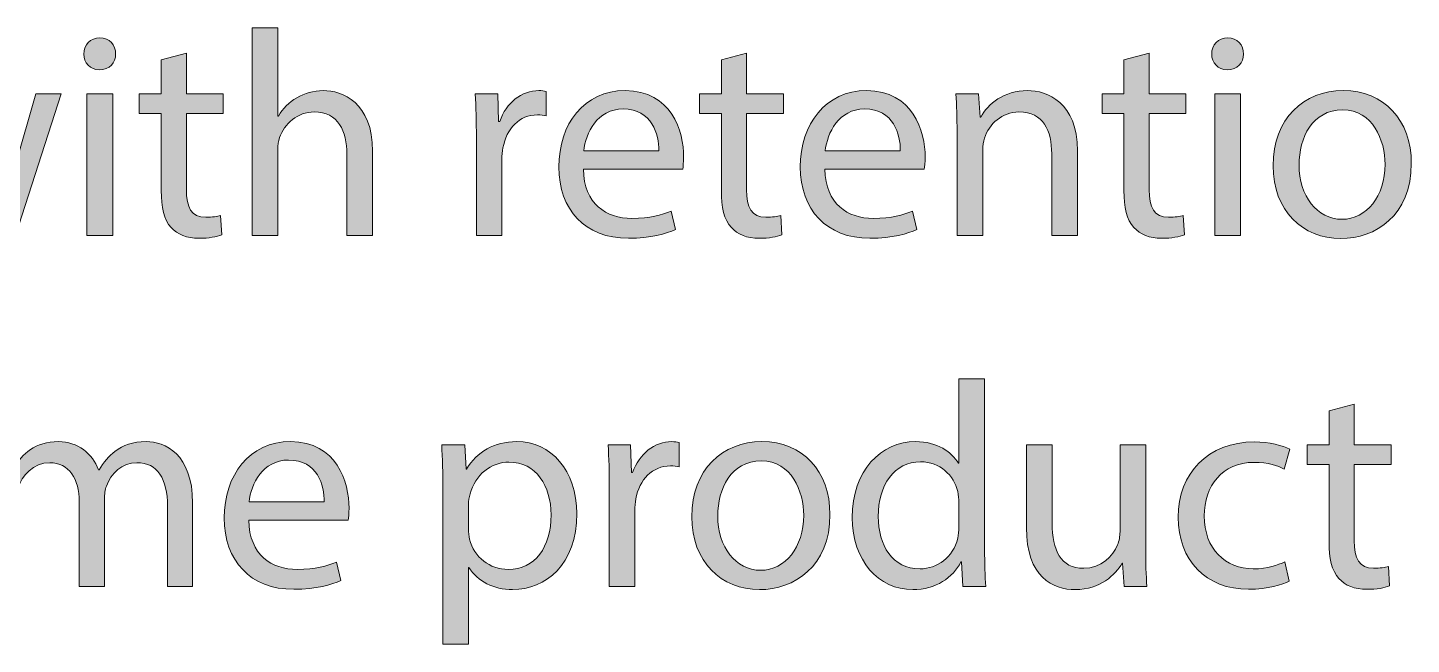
# Model space of a CAD drawing. Header units: inches. Extents: x 17 to 980, y -926 to -230.
# Drawn here: x 761.3 to 830.2, y -926 to -895.4 of the extents above; entities that cross this region are included whole.
import ezdxf

# ---------------------------------------------------------------- set-up
doc = ezdxf.new("R2010")
doc.units = ezdxf.units.IN
doc.header["$MEASUREMENT"] = 0
doc.layers.add('Layer 1', color=7, linetype='Continuous')

# ---------------------------------------------------------------- blocks, each defined once
blk = doc.blocks.new('block 7')
at = {"layer": 'Layer 1', "true_color": 0x231f20}
h = blk.add_hatch(color=179, dxfattribs=at)
h.dxf.hatch_style = 2
edge = h.paths.add_edge_path()
edge.add_spline(control_points=[(765.71, -896.664), (765.725, -897.1), (765.404, -897.449), (764.895, -897.449), (764.445, -897.449), (764.124, -897.1), (764.124, -896.664), (764.124, -896.213), (764.459, -895.864), (764.924, -895.864), (765.404, -895.864), (765.71, -896.213), (765.71, -896.664)], knot_values=[0, 0, 0, 0, 1, 1, 1, 2, 2, 2, 3, 3, 3, 4, 4, 4, 4], degree=3, periodic=1)
h.paths.add_polyline_path([(764.284, -905.685), (764.284, -898.643), (765.565, -898.643), (765.565, -905.685)])
h = blk.add_hatch(color=179, dxfattribs=at)
h.dxf.hatch_style = 2
edge = h.paths.add_edge_path()
edge.add_spline(control_points=[(772.506, -895.354), (772.506, -895.354), (773.786, -895.354), (773.786, -895.354), (773.786, -895.354), (773.786, -899.748), (773.786, -899.748), (773.786, -899.748), (773.815, -899.748), (773.815, -899.748), (774.019, -899.385), (774.34, -899.065), (774.732, -898.846), (775.111, -898.628), (775.561, -898.483), (776.042, -898.483), (776.988, -898.483), (778.501, -899.065), (778.501, -901.494), (778.501, -901.494), (778.501, -905.685), (778.501, -905.685), (778.501, -905.685), (777.22, -905.685), (777.22, -905.685), (777.22, -905.685), (777.22, -901.64), (777.22, -901.64), (777.22, -900.505), (776.798, -899.545), (775.591, -899.545), (774.761, -899.545), (774.107, -900.127), (773.874, -900.825), (773.801, -901), (773.786, -901.189), (773.786, -901.436), (773.786, -901.436), (773.786, -905.685), (773.786, -905.685), (773.786, -905.685), (772.506, -905.685), (772.506, -905.685), (772.506, -905.685), (772.506, -895.354), (772.506, -895.354)], knot_values=[0, 0, 0, 0, 1, 1, 1, 2, 2, 2, 3, 3, 3, 4, 4, 4, 5, 5, 5, 6, 6, 6, 7, 7, 7, 8, 8, 8, 9, 9, 9, 10, 10, 10, 11, 11, 11, 12, 12, 12, 13, 13, 13, 14, 14, 14, 15, 15, 15, 15], degree=3, periodic=1)
h = blk.add_hatch(color=179, dxfattribs=at)
h.dxf.hatch_style = 2
edge = h.paths.add_edge_path()
edge.add_spline(control_points=[(821.851, -896.664), (821.865, -897.1), (821.546, -897.449), (821.037, -897.449), (820.585, -897.449), (820.266, -897.1), (820.266, -896.664), (820.266, -896.213), (820.6, -895.864), (821.065, -895.864), (821.546, -895.864), (821.851, -896.213), (821.851, -896.664)], knot_values=[0, 0, 0, 0, 1, 1, 1, 2, 2, 2, 3, 3, 3, 4, 4, 4, 4], degree=3, periodic=1)
h.paths.add_polyline_path([(820.425, -905.685), (820.425, -898.643), (821.706, -898.643), (821.706, -905.685)])
h = blk.add_hatch(color=179, dxfattribs=at)
h.dxf.hatch_style = 2
edge = h.paths.add_edge_path()
edge.add_spline(control_points=[(769.232, -896.62), (769.232, -896.62), (769.232, -898.643), (769.232, -898.643), (769.232, -898.643), (771.065, -898.643), (771.065, -898.643), (771.065, -898.643), (771.065, -899.617), (771.065, -899.617), (771.065, -899.617), (769.232, -899.617), (769.232, -899.617), (769.232, -899.617), (769.232, -903.415), (769.232, -903.415), (769.232, -904.288), (769.479, -904.783), (770.192, -904.783), (770.527, -904.783), (770.774, -904.739), (770.934, -904.696), (770.934, -904.696), (770.992, -905.656), (770.992, -905.656), (770.745, -905.758), (770.352, -905.83), (769.858, -905.83), (769.261, -905.83), (768.781, -905.641), (768.475, -905.292), (768.112, -904.914), (767.981, -904.288), (767.981, -903.459), (767.981, -903.459), (767.981, -899.617), (767.981, -899.617), (767.981, -899.617), (766.889, -899.617), (766.889, -899.617), (766.889, -899.617), (766.889, -898.643), (766.889, -898.643), (766.889, -898.643), (767.981, -898.643), (767.981, -898.643), (767.981, -898.643), (767.981, -896.955), (767.981, -896.955), (767.981, -896.955), (769.232, -896.62), (769.232, -896.62)], knot_values=[0, 0, 0, 0, 1, 1, 1, 2, 2, 2, 3, 3, 3, 4, 4, 4, 5, 5, 5, 6, 6, 6, 7, 7, 7, 8, 8, 8, 9, 9, 9, 10, 10, 10, 11, 11, 11, 12, 12, 12, 13, 13, 13, 14, 14, 14, 15, 15, 15, 16, 16, 16, 17, 17, 17, 17], degree=3, periodic=1)
h = blk.add_hatch(color=179, dxfattribs=at)
h.dxf.hatch_style = 2
edge = h.paths.add_edge_path()
edge.add_spline(control_points=[(797.113, -896.62), (797.113, -896.62), (797.113, -898.643), (797.113, -898.643), (797.113, -898.643), (798.946, -898.643), (798.946, -898.643), (798.946, -898.643), (798.946, -899.617), (798.946, -899.617), (798.946, -899.617), (797.113, -899.617), (797.113, -899.617), (797.113, -899.617), (797.113, -903.415), (797.113, -903.415), (797.113, -904.288), (797.36, -904.783), (798.073, -904.783), (798.408, -904.783), (798.655, -904.739), (798.815, -904.696), (798.815, -904.696), (798.874, -905.656), (798.874, -905.656), (798.626, -905.758), (798.233, -905.83), (797.739, -905.83), (797.142, -905.83), (796.662, -905.641), (796.357, -905.292), (795.993, -904.914), (795.862, -904.288), (795.862, -903.459), (795.862, -903.459), (795.862, -899.617), (795.862, -899.617), (795.862, -899.617), (794.77, -899.617), (794.77, -899.617), (794.77, -899.617), (794.77, -898.643), (794.77, -898.643), (794.77, -898.643), (795.862, -898.643), (795.862, -898.643), (795.862, -898.643), (795.862, -896.955), (795.862, -896.955), (795.862, -896.955), (797.113, -896.62), (797.113, -896.62)], knot_values=[0, 0, 0, 0, 1, 1, 1, 2, 2, 2, 3, 3, 3, 4, 4, 4, 5, 5, 5, 6, 6, 6, 7, 7, 7, 8, 8, 8, 9, 9, 9, 10, 10, 10, 11, 11, 11, 12, 12, 12, 13, 13, 13, 14, 14, 14, 15, 15, 15, 16, 16, 16, 17, 17, 17, 17], degree=3, periodic=1)
h = blk.add_hatch(color=179, dxfattribs=at)
h.dxf.hatch_style = 2
edge = h.paths.add_edge_path()
edge.add_spline(control_points=[(817.151, -896.62), (817.151, -896.62), (817.151, -898.643), (817.151, -898.643), (817.151, -898.643), (818.984, -898.643), (818.984, -898.643), (818.984, -898.643), (818.984, -899.617), (818.984, -899.617), (818.984, -899.617), (817.151, -899.617), (817.151, -899.617), (817.151, -899.617), (817.151, -903.415), (817.151, -903.415), (817.151, -904.288), (817.399, -904.783), (818.111, -904.783), (818.446, -904.783), (818.693, -904.739), (818.853, -904.696), (818.853, -904.696), (818.912, -905.656), (818.912, -905.656), (818.664, -905.758), (818.272, -905.83), (817.777, -905.83), (817.18, -905.83), (816.7, -905.641), (816.395, -905.292), (816.031, -904.914), (815.9, -904.288), (815.9, -903.459), (815.9, -903.459), (815.9, -899.617), (815.9, -899.617), (815.9, -899.617), (814.808, -899.617), (814.808, -899.617), (814.808, -899.617), (814.808, -898.643), (814.808, -898.643), (814.808, -898.643), (815.9, -898.643), (815.9, -898.643), (815.9, -898.643), (815.9, -896.955), (815.9, -896.955), (815.9, -896.955), (817.151, -896.62), (817.151, -896.62)], knot_values=[0, 0, 0, 0, 1, 1, 1, 2, 2, 2, 3, 3, 3, 4, 4, 4, 5, 5, 5, 6, 6, 6, 7, 7, 7, 8, 8, 8, 9, 9, 9, 10, 10, 10, 11, 11, 11, 12, 12, 12, 13, 13, 13, 14, 14, 14, 15, 15, 15, 16, 16, 16, 17, 17, 17, 17], degree=3, periodic=1)
h = blk.add_hatch(color=179, dxfattribs=at)
h.dxf.hatch_style = 2
edge = h.paths.add_edge_path()
edge.add_spline(control_points=[(754.083, -898.643), (754.083, -898.643), (755.014, -902.222), (755.014, -902.222), (755.218, -903.008), (755.407, -903.735), (755.538, -904.463), (755.538, -904.463), (755.582, -904.463), (755.582, -904.463), (755.742, -903.75), (755.975, -902.993), (756.207, -902.236), (756.207, -902.236), (757.357, -898.643), (757.357, -898.643), (757.357, -898.643), (758.434, -898.643), (758.434, -898.643), (758.434, -898.643), (759.525, -902.164), (759.525, -902.164), (759.787, -903.008), (759.99, -903.75), (760.151, -904.463), (760.151, -904.463), (760.194, -904.463), (760.194, -904.463), (760.311, -903.75), (760.5, -903.008), (760.732, -902.179), (760.732, -902.179), (761.737, -898.643), (761.737, -898.643), (761.737, -898.643), (763.003, -898.643), (763.003, -898.643), (763.003, -898.643), (760.732, -905.685), (760.732, -905.685), (760.732, -905.685), (759.568, -905.685), (759.568, -905.685), (759.568, -905.685), (758.492, -902.324), (758.492, -902.324), (758.244, -901.538), (758.041, -900.84), (757.866, -900.011), (757.866, -900.011), (757.837, -900.011), (757.837, -900.011), (757.663, -900.854), (757.444, -901.582), (757.197, -902.338), (757.197, -902.338), (756.062, -905.685), (756.062, -905.685), (756.062, -905.685), (754.898, -905.685), (754.898, -905.685), (754.898, -905.685), (752.773, -898.643), (752.773, -898.643), (752.773, -898.643), (754.083, -898.643), (754.083, -898.643)], knot_values=[0, 0, 0, 0, 1, 1, 1, 2, 2, 2, 3, 3, 3, 4, 4, 4, 5, 5, 5, 6, 6, 6, 7, 7, 7, 8, 8, 8, 9, 9, 9, 10, 10, 10, 11, 11, 11, 12, 12, 12, 13, 13, 13, 14, 14, 14, 15, 15, 15, 16, 16, 16, 17, 17, 17, 18, 18, 18, 19, 19, 19, 20, 20, 20, 21, 21, 21, 22, 22, 22, 22], degree=3, periodic=1)
h = blk.add_hatch(color=179, dxfattribs=at)
h.dxf.hatch_style = 2
edge = h.paths.add_edge_path()
edge.add_spline(control_points=[(783.667, -900.84), (783.667, -900.011), (783.652, -899.297), (783.609, -898.643), (783.609, -898.643), (784.729, -898.643), (784.729, -898.643), (784.729, -898.643), (784.773, -900.025), (784.773, -900.025), (784.773, -900.025), (784.831, -900.025), (784.831, -900.025), (785.151, -899.079), (785.922, -898.483), (786.781, -898.483), (786.927, -898.483), (787.028, -898.497), (787.144, -898.526), (787.144, -898.526), (787.144, -899.734), (787.144, -899.734), (787.013, -899.705), (786.883, -899.69), (786.708, -899.69), (785.806, -899.69), (785.166, -900.374), (784.991, -901.334), (784.962, -901.509), (784.933, -901.713), (784.933, -901.931), (784.933, -901.931), (784.933, -905.685), (784.933, -905.685), (784.933, -905.685), (783.667, -905.685), (783.667, -905.685), (783.667, -905.685), (783.667, -900.84), (783.667, -900.84)], knot_values=[0, 0, 0, 0, 1, 1, 1, 2, 2, 2, 3, 3, 3, 4, 4, 4, 5, 5, 5, 6, 6, 6, 7, 7, 7, 8, 8, 8, 9, 9, 9, 10, 10, 10, 11, 11, 11, 12, 12, 12, 13, 13, 13, 13], degree=3, periodic=1)
h = blk.add_hatch(color=179, dxfattribs=at)
h.dxf.hatch_style = 2
edge = h.paths.add_edge_path()
edge.add_spline(control_points=[(788.993, -902.397), (789.022, -904.128), (790.128, -904.841), (791.409, -904.841), (792.325, -904.841), (792.878, -904.681), (793.358, -904.477), (793.358, -904.477), (793.576, -905.394), (793.576, -905.394), (793.125, -905.598), (792.354, -905.83), (791.234, -905.83), (789.066, -905.83), (787.771, -904.404), (787.771, -902.28), (787.771, -900.156), (789.022, -898.483), (791.074, -898.483), (793.372, -898.483), (793.984, -900.505), (793.984, -901.8), (793.984, -902.062), (793.955, -902.266), (793.94, -902.397), (793.94, -902.397), (788.993, -902.397), (788.993, -902.397)], knot_values=[0, 0, 0, 0, 1, 1, 1, 2, 2, 2, 3, 3, 3, 4, 4, 4, 5, 5, 5, 6, 6, 6, 7, 7, 7, 8, 8, 8, 9, 9, 9, 9], degree=3, periodic=1)
edge = h.paths.add_edge_path()
edge.add_spline(control_points=[(792.747, -901.48), (792.761, -900.665), (792.413, -899.399), (790.972, -899.399), (789.677, -899.399), (789.109, -900.592), (789.007, -901.48), (789.007, -901.48), (792.747, -901.48), (792.747, -901.48)], knot_values=[0, 0, 0, 0, 1, 1, 1, 2, 2, 2, 3, 3, 3, 3], degree=3, periodic=1)
h = blk.add_hatch(color=179, dxfattribs=at)
h.dxf.hatch_style = 2
edge = h.paths.add_edge_path()
edge.add_spline(control_points=[(801.013, -902.397), (801.042, -904.128), (802.148, -904.841), (803.429, -904.841), (804.345, -904.841), (804.898, -904.681), (805.378, -904.477), (805.378, -904.477), (805.596, -905.394), (805.596, -905.394), (805.145, -905.598), (804.374, -905.83), (803.254, -905.83), (801.086, -905.83), (799.791, -904.404), (799.791, -902.28), (799.791, -900.156), (801.042, -898.483), (803.094, -898.483), (805.392, -898.483), (806.004, -900.505), (806.004, -901.8), (806.004, -902.062), (805.975, -902.266), (805.96, -902.397), (805.96, -902.397), (801.013, -902.397), (801.013, -902.397)], knot_values=[0, 0, 0, 0, 1, 1, 1, 2, 2, 2, 3, 3, 3, 4, 4, 4, 5, 5, 5, 6, 6, 6, 7, 7, 7, 8, 8, 8, 9, 9, 9, 9], degree=3, periodic=1)
edge = h.paths.add_edge_path()
edge.add_spline(control_points=[(804.767, -901.48), (804.781, -900.665), (804.433, -899.399), (802.992, -899.399), (801.697, -899.399), (801.129, -900.592), (801.027, -901.48), (801.027, -901.48), (804.767, -901.48), (804.767, -901.48)], knot_values=[0, 0, 0, 0, 1, 1, 1, 2, 2, 2, 3, 3, 3, 3], degree=3, periodic=1)
h = blk.add_hatch(color=179, dxfattribs=at)
h.dxf.hatch_style = 2
edge = h.paths.add_edge_path()
edge.add_spline(control_points=[(807.59, -900.549), (807.59, -899.821), (807.576, -899.225), (807.532, -898.643), (807.532, -898.643), (808.667, -898.643), (808.667, -898.643), (808.667, -898.643), (808.74, -899.807), (808.74, -899.807), (808.74, -899.807), (808.769, -899.807), (808.769, -899.807), (809.119, -899.138), (809.933, -898.483), (811.097, -898.483), (812.072, -898.483), (813.585, -899.065), (813.585, -901.48), (813.585, -901.48), (813.585, -905.685), (813.585, -905.685), (813.585, -905.685), (812.305, -905.685), (812.305, -905.685), (812.305, -905.685), (812.305, -901.626), (812.305, -901.626), (812.305, -900.49), (811.883, -899.545), (810.675, -899.545), (809.831, -899.545), (809.176, -900.141), (808.958, -900.854), (808.9, -901.014), (808.871, -901.233), (808.871, -901.451), (808.871, -901.451), (808.871, -905.685), (808.871, -905.685), (808.871, -905.685), (807.59, -905.685), (807.59, -905.685), (807.59, -905.685), (807.59, -900.549), (807.59, -900.549)], knot_values=[0, 0, 0, 0, 1, 1, 1, 2, 2, 2, 3, 3, 3, 4, 4, 4, 5, 5, 5, 6, 6, 6, 7, 7, 7, 8, 8, 8, 9, 9, 9, 10, 10, 10, 11, 11, 11, 12, 12, 12, 13, 13, 13, 14, 14, 14, 15, 15, 15, 15], degree=3, periodic=1)
h = blk.add_hatch(color=179, dxfattribs=at)
h.dxf.hatch_style = 2
edge = h.paths.add_edge_path()
edge.add_spline(control_points=[(830.203, -902.105), (830.203, -904.71), (828.399, -905.845), (826.697, -905.845), (824.791, -905.845), (823.321, -904.448), (823.321, -902.222), (823.321, -899.865), (824.863, -898.483), (826.813, -898.483), (828.836, -898.483), (830.203, -899.952), (830.203, -902.105)], knot_values=[0, 0, 0, 0, 1, 1, 1, 2, 2, 2, 3, 3, 3, 4, 4, 4, 4], degree=3, periodic=1)
edge = h.paths.add_edge_path()
edge.add_spline(control_points=[(824.616, -902.179), (824.616, -903.721), (825.503, -904.885), (826.755, -904.885), (827.977, -904.885), (828.894, -903.735), (828.894, -902.149), (828.894, -900.956), (828.297, -899.443), (826.784, -899.443), (825.271, -899.443), (824.616, -900.84), (824.616, -902.179)], knot_values=[0, 0, 0, 0, 1, 1, 1, 2, 2, 2, 3, 3, 3, 4, 4, 4, 4], degree=3, periodic=1)
h = blk.add_hatch(color=179, dxfattribs=at)
h.dxf.hatch_style = 2
edge = h.paths.add_edge_path()
edge.add_spline(control_points=[(808.965, -912.817), (808.965, -912.817), (808.965, -921.329), (808.965, -921.329), (808.965, -921.954), (808.979, -922.667), (809.023, -923.147), (809.023, -923.147), (807.874, -923.147), (807.874, -923.147), (807.874, -923.147), (807.816, -921.925), (807.816, -921.925), (807.816, -921.925), (807.787, -921.925), (807.787, -921.925), (807.394, -922.711), (806.535, -923.308), (805.385, -923.308), (803.684, -923.308), (802.374, -921.867), (802.374, -919.728), (802.359, -917.386), (803.815, -915.945), (805.532, -915.945), (806.608, -915.945), (807.335, -916.454), (807.656, -917.022), (807.656, -917.022), (807.685, -917.022), (807.685, -917.022), (807.685, -917.022), (807.685, -912.817), (807.685, -912.817), (807.685, -912.817), (808.965, -912.817), (808.965, -912.817)], knot_values=[0, 0, 0, 0, 1, 1, 1, 2, 2, 2, 3, 3, 3, 4, 4, 4, 5, 5, 5, 6, 6, 6, 7, 7, 7, 8, 8, 8, 9, 9, 9, 10, 10, 10, 11, 11, 11, 12, 12, 12, 12], degree=3, periodic=1)
edge = h.paths.add_edge_path()
edge.add_spline(control_points=[(807.685, -918.972), (807.685, -918.811), (807.67, -918.593), (807.627, -918.433), (807.437, -917.618), (806.739, -916.949), (805.779, -916.949), (804.455, -916.949), (803.669, -918.113), (803.669, -919.67), (803.669, -921.096), (804.367, -922.274), (805.749, -922.274), (806.608, -922.274), (807.394, -921.707), (807.627, -920.747), (807.67, -920.572), (807.685, -920.398), (807.685, -920.194), (807.685, -920.194), (807.685, -918.972), (807.685, -918.972)], knot_values=[0, 0, 0, 0, 1, 1, 1, 2, 2, 2, 3, 3, 3, 4, 4, 4, 5, 5, 5, 6, 6, 6, 7, 7, 7, 7], degree=3, periodic=1)
h = blk.add_hatch(color=179, dxfattribs=at)
h.dxf.hatch_style = 2
edge = h.paths.add_edge_path()
edge.add_spline(control_points=[(827.359, -914.083), (827.359, -914.083), (827.359, -916.105), (827.359, -916.105), (827.359, -916.105), (829.192, -916.105), (829.192, -916.105), (829.192, -916.105), (829.192, -917.08), (829.192, -917.08), (829.192, -917.08), (827.359, -917.08), (827.359, -917.08), (827.359, -917.08), (827.359, -920.877), (827.359, -920.877), (827.359, -921.751), (827.606, -922.245), (828.319, -922.245), (828.654, -922.245), (828.902, -922.202), (829.062, -922.158), (829.062, -922.158), (829.119, -923.119), (829.119, -923.119), (828.872, -923.22), (828.479, -923.293), (827.985, -923.293), (827.388, -923.293), (826.908, -923.104), (826.602, -922.755), (826.239, -922.376), (826.108, -921.751), (826.108, -920.921), (826.108, -920.921), (826.108, -917.08), (826.108, -917.08), (826.108, -917.08), (825.016, -917.08), (825.016, -917.08), (825.016, -917.08), (825.016, -916.105), (825.016, -916.105), (825.016, -916.105), (826.108, -916.105), (826.108, -916.105), (826.108, -916.105), (826.108, -914.417), (826.108, -914.417), (826.108, -914.417), (827.359, -914.083), (827.359, -914.083)], knot_values=[0, 0, 0, 0, 1, 1, 1, 2, 2, 2, 3, 3, 3, 4, 4, 4, 5, 5, 5, 6, 6, 6, 7, 7, 7, 8, 8, 8, 9, 9, 9, 10, 10, 10, 11, 11, 11, 12, 12, 12, 13, 13, 13, 14, 14, 14, 15, 15, 15, 16, 16, 16, 17, 17, 17, 17], degree=3, periodic=1)
h = blk.add_hatch(color=179, dxfattribs=at)
h.dxf.hatch_style = 2
edge = h.paths.add_edge_path()
edge.add_spline(control_points=[(759.489, -918.011), (759.489, -917.284), (759.475, -916.687), (759.431, -916.105), (759.431, -916.105), (760.552, -916.105), (760.552, -916.105), (760.552, -916.105), (760.61, -917.24), (760.61, -917.24), (760.61, -917.24), (760.654, -917.24), (760.654, -917.24), (761.046, -916.571), (761.701, -915.945), (762.865, -915.945), (763.825, -915.945), (764.553, -916.527), (764.859, -917.357), (764.859, -917.357), (764.888, -917.357), (764.888, -917.357), (765.106, -916.963), (765.382, -916.658), (765.673, -916.44), (766.096, -916.12), (766.561, -915.945), (767.23, -915.945), (768.161, -915.945), (769.543, -916.556), (769.543, -919.001), (769.543, -919.001), (769.543, -923.147), (769.543, -923.147), (769.543, -923.147), (768.292, -923.147), (768.292, -923.147), (768.292, -923.147), (768.292, -919.161), (768.292, -919.161), (768.292, -917.808), (767.797, -916.993), (766.765, -916.993), (766.037, -916.993), (765.469, -917.531), (765.251, -918.157), (765.193, -918.331), (765.15, -918.564), (765.15, -918.797), (765.15, -918.797), (765.15, -923.147), (765.15, -923.147), (765.15, -923.147), (763.898, -923.147), (763.898, -923.147), (763.898, -923.147), (763.898, -918.928), (763.898, -918.928), (763.898, -917.808), (763.404, -916.993), (762.429, -916.993), (761.629, -916.993), (761.046, -917.633), (760.842, -918.273), (760.77, -918.462), (760.74, -918.681), (760.74, -918.899), (760.74, -918.899), (760.74, -923.147), (760.74, -923.147), (760.74, -923.147), (759.489, -923.147), (759.489, -923.147), (759.489, -923.147), (759.489, -918.011), (759.489, -918.011)], knot_values=[0, 0, 0, 0, 1, 1, 1, 2, 2, 2, 3, 3, 3, 4, 4, 4, 5, 5, 5, 6, 6, 6, 7, 7, 7, 8, 8, 8, 9, 9, 9, 10, 10, 10, 11, 11, 11, 12, 12, 12, 13, 13, 13, 14, 14, 14, 15, 15, 15, 16, 16, 16, 17, 17, 17, 18, 18, 18, 19, 19, 19, 20, 20, 20, 21, 21, 21, 22, 22, 22, 23, 23, 23, 24, 24, 24, 25, 25, 25, 25], degree=3, periodic=1)
h = blk.add_hatch(color=179, dxfattribs=at)
h.dxf.hatch_style = 2
edge = h.paths.add_edge_path()
edge.add_spline(control_points=[(772.339, -919.859), (772.368, -921.591), (773.474, -922.303), (774.754, -922.303), (775.671, -922.303), (776.223, -922.144), (776.704, -921.94), (776.704, -921.94), (776.922, -922.856), (776.922, -922.856), (776.471, -923.06), (775.7, -923.293), (774.579, -923.293), (772.412, -923.293), (771.116, -921.867), (771.116, -919.743), (771.116, -917.618), (772.368, -915.945), (774.42, -915.945), (776.718, -915.945), (777.329, -917.968), (777.329, -919.262), (777.329, -919.525), (777.3, -919.728), (777.286, -919.859), (777.286, -919.859), (772.339, -919.859), (772.339, -919.859)], knot_values=[0, 0, 0, 0, 1, 1, 1, 2, 2, 2, 3, 3, 3, 4, 4, 4, 5, 5, 5, 6, 6, 6, 7, 7, 7, 8, 8, 8, 9, 9, 9, 9], degree=3, periodic=1)
edge = h.paths.add_edge_path()
edge.add_spline(control_points=[(776.093, -918.942), (776.107, -918.128), (775.758, -916.862), (774.318, -916.862), (773.023, -916.862), (772.455, -918.055), (772.353, -918.942), (772.353, -918.942), (776.093, -918.942), (776.093, -918.942)], knot_values=[0, 0, 0, 0, 1, 1, 1, 2, 2, 2, 3, 3, 3, 3], degree=3, periodic=1)
h = blk.add_hatch(color=179, dxfattribs=at)
h.dxf.hatch_style = 2
edge = h.paths.add_edge_path()
edge.add_spline(control_points=[(782.002, -918.404), (782.002, -917.502), (781.973, -916.774), (781.943, -916.105), (781.943, -916.105), (783.093, -916.105), (783.093, -916.105), (783.093, -916.105), (783.151, -917.313), (783.151, -917.313), (783.151, -917.313), (783.18, -917.313), (783.18, -917.313), (783.704, -916.454), (784.533, -915.945), (785.682, -915.945), (787.385, -915.945), (788.665, -917.386), (788.665, -919.525), (788.665, -922.056), (787.123, -923.308), (785.465, -923.308), (784.533, -923.308), (783.719, -922.9), (783.296, -922.202), (783.296, -922.202), (783.267, -922.202), (783.267, -922.202), (783.267, -922.202), (783.267, -926.028), (783.267, -926.028), (783.267, -926.028), (782.002, -926.028), (782.002, -926.028), (782.002, -926.028), (782.002, -918.404), (782.002, -918.404)], knot_values=[0, 0, 0, 0, 1, 1, 1, 2, 2, 2, 3, 3, 3, 4, 4, 4, 5, 5, 5, 6, 6, 6, 7, 7, 7, 8, 8, 8, 9, 9, 9, 10, 10, 10, 11, 11, 11, 12, 12, 12, 12], degree=3, periodic=1)
edge = h.paths.add_edge_path()
edge.add_spline(control_points=[(783.267, -920.281), (783.267, -920.47), (783.296, -920.645), (783.325, -920.805), (783.558, -921.693), (784.33, -922.303), (785.246, -922.303), (786.599, -922.303), (787.385, -921.198), (787.385, -919.583), (787.385, -918.171), (786.643, -916.963), (785.29, -916.963), (784.417, -916.963), (783.602, -917.589), (783.355, -918.55), (783.311, -918.71), (783.267, -918.899), (783.267, -919.073), (783.267, -919.073), (783.267, -920.281), (783.267, -920.281)], knot_values=[0, 0, 0, 0, 1, 1, 1, 2, 2, 2, 3, 3, 3, 4, 4, 4, 5, 5, 5, 6, 6, 6, 7, 7, 7, 7], degree=3, periodic=1)
h = blk.add_hatch(color=179, dxfattribs=at)
h.dxf.hatch_style = 2
edge = h.paths.add_edge_path()
edge.add_spline(control_points=[(790.281, -918.302), (790.281, -917.473), (790.267, -916.76), (790.223, -916.105), (790.223, -916.105), (791.343, -916.105), (791.343, -916.105), (791.343, -916.105), (791.387, -917.487), (791.387, -917.487), (791.387, -917.487), (791.445, -917.487), (791.445, -917.487), (791.766, -916.542), (792.537, -915.945), (793.395, -915.945), (793.541, -915.945), (793.643, -915.96), (793.759, -915.989), (793.759, -915.989), (793.759, -917.196), (793.759, -917.196), (793.628, -917.167), (793.497, -917.153), (793.322, -917.153), (792.42, -917.153), (791.78, -917.836), (791.605, -918.797), (791.576, -918.972), (791.547, -919.175), (791.547, -919.394), (791.547, -919.394), (791.547, -923.147), (791.547, -923.147), (791.547, -923.147), (790.281, -923.147), (790.281, -923.147), (790.281, -923.147), (790.281, -918.302), (790.281, -918.302)], knot_values=[0, 0, 0, 0, 1, 1, 1, 2, 2, 2, 3, 3, 3, 4, 4, 4, 5, 5, 5, 6, 6, 6, 7, 7, 7, 8, 8, 8, 9, 9, 9, 10, 10, 10, 11, 11, 11, 12, 12, 12, 13, 13, 13, 13], degree=3, periodic=1)
h = blk.add_hatch(color=179, dxfattribs=at)
h.dxf.hatch_style = 2
edge = h.paths.add_edge_path()
edge.add_spline(control_points=[(801.267, -919.568), (801.267, -922.172), (799.463, -923.308), (797.761, -923.308), (795.855, -923.308), (794.385, -921.911), (794.385, -919.684), (794.385, -917.327), (795.927, -915.945), (797.877, -915.945), (799.899, -915.945), (801.267, -917.415), (801.267, -919.568)], knot_values=[0, 0, 0, 0, 1, 1, 1, 2, 2, 2, 3, 3, 3, 4, 4, 4, 4], degree=3, periodic=1)
edge = h.paths.add_edge_path()
edge.add_spline(control_points=[(795.68, -919.641), (795.68, -921.183), (796.567, -922.347), (797.819, -922.347), (799.041, -922.347), (799.958, -921.198), (799.958, -919.612), (799.958, -918.419), (799.361, -916.905), (797.848, -916.905), (796.335, -916.905), (795.68, -918.302), (795.68, -919.641)], knot_values=[0, 0, 0, 0, 1, 1, 1, 2, 2, 2, 3, 3, 3, 4, 4, 4, 4], degree=3, periodic=1)
h = blk.add_hatch(color=179, dxfattribs=at)
h.dxf.hatch_style = 2
edge = h.paths.add_edge_path()
edge.add_spline(control_points=[(824.128, -922.886), (823.794, -923.06), (823.052, -923.293), (822.106, -923.293), (819.982, -923.293), (818.599, -921.852), (818.599, -919.699), (818.599, -917.531), (820.084, -915.96), (822.382, -915.96), (823.139, -915.96), (823.808, -916.149), (824.157, -916.323), (824.157, -916.323), (823.866, -917.313), (823.866, -917.313), (823.561, -917.138), (823.081, -916.978), (822.382, -916.978), (820.767, -916.978), (819.894, -918.171), (819.894, -919.641), (819.894, -921.271), (820.942, -922.274), (822.339, -922.274), (823.066, -922.274), (823.547, -922.085), (823.91, -921.925), (823.91, -921.925), (824.128, -922.886), (824.128, -922.886)], knot_values=[0, 0, 0, 0, 1, 1, 1, 2, 2, 2, 3, 3, 3, 4, 4, 4, 5, 5, 5, 6, 6, 6, 7, 7, 7, 8, 8, 8, 9, 9, 9, 10, 10, 10, 10], degree=3, periodic=1)
h = blk.add_hatch(color=179, dxfattribs=at)
h.dxf.hatch_style = 2
edge = h.paths.add_edge_path()
edge.add_spline(control_points=[(816.983, -921.227), (816.983, -921.954), (816.998, -922.595), (817.042, -923.147), (817.042, -923.147), (815.907, -923.147), (815.907, -923.147), (815.907, -923.147), (815.834, -921.998), (815.834, -921.998), (815.834, -921.998), (815.805, -921.998), (815.805, -921.998), (815.47, -922.566), (814.728, -923.308), (813.477, -923.308), (812.371, -923.308), (811.046, -922.696), (811.046, -920.223), (811.046, -920.223), (811.046, -916.105), (811.046, -916.105), (811.046, -916.105), (812.327, -916.105), (812.327, -916.105), (812.327, -916.105), (812.327, -920.004), (812.327, -920.004), (812.327, -921.343), (812.735, -922.245), (813.898, -922.245), (814.757, -922.245), (815.354, -921.649), (815.586, -921.081), (815.659, -920.892), (815.703, -920.659), (815.703, -920.427), (815.703, -920.427), (815.703, -916.105), (815.703, -916.105), (815.703, -916.105), (816.983, -916.105), (816.983, -916.105), (816.983, -916.105), (816.983, -921.227), (816.983, -921.227)], knot_values=[0, 0, 0, 0, 1, 1, 1, 2, 2, 2, 3, 3, 3, 4, 4, 4, 5, 5, 5, 6, 6, 6, 7, 7, 7, 8, 8, 8, 9, 9, 9, 10, 10, 10, 11, 11, 11, 12, 12, 12, 13, 13, 13, 14, 14, 14, 15, 15, 15, 15], degree=3, periodic=1)
at = {"layer": 'Layer 1', "lineweight": 0}
for points in [[(764.284, -905.685), (764.284, -898.643), (765.565, -898.643), (765.565, -905.685), (764.284, -905.685)], [(820.425, -905.685), (820.425, -898.643), (821.706, -898.643), (821.706, -905.685), (820.425, -905.685)]]:
    blk.add_lwpolyline(points, dxfattribs=at)
for points, knots in [([(765.71, -896.664), (765.725, -897.1), (765.404, -897.449), (764.895, -897.449), (764.445, -897.449), (764.124, -897.1), (764.124, -896.664), (764.124, -896.213), (764.459, -895.864), (764.924, -895.864), (765.404, -895.864), (765.71, -896.213), (765.71, -896.664)], [0, 0, 0, 0, 1, 1, 1, 2, 2, 2, 3, 3, 3, 4, 4, 4, 4]), ([(772.506, -895.354), (772.506, -895.354), (773.786, -895.354), (773.786, -895.354), (773.786, -895.354), (773.786, -899.748), (773.786, -899.748), (773.786, -899.748), (773.815, -899.748), (773.815, -899.748), (774.019, -899.385), (774.34, -899.065), (774.732, -898.846), (775.111, -898.628), (775.561, -898.483), (776.042, -898.483), (776.988, -898.483), (778.501, -899.065), (778.501, -901.494), (778.501, -901.494), (778.501, -905.685), (778.501, -905.685), (778.501, -905.685), (777.22, -905.685), (777.22, -905.685), (777.22, -905.685), (777.22, -901.64), (777.22, -901.64), (777.22, -900.505), (776.798, -899.545), (775.591, -899.545), (774.761, -899.545), (774.107, -900.127), (773.874, -900.825), (773.801, -901), (773.786, -901.189), (773.786, -901.436), (773.786, -901.436), (773.786, -905.685), (773.786, -905.685), (773.786, -905.685), (772.506, -905.685), (772.506, -905.685), (772.506, -905.685), (772.506, -895.354), (772.506, -895.354)], [0, 0, 0, 0, 1, 1, 1, 2, 2, 2, 3, 3, 3, 4, 4, 4, 5, 5, 5, 6, 6, 6, 7, 7, 7, 8, 8, 8, 9, 9, 9, 10, 10, 10, 11, 11, 11, 12, 12, 12, 13, 13, 13, 14, 14, 14, 15, 15, 15, 15]), ([(821.851, -896.664), (821.865, -897.1), (821.546, -897.449), (821.037, -897.449), (820.585, -897.449), (820.266, -897.1), (820.266, -896.664), (820.266, -896.213), (820.6, -895.864), (821.065, -895.864), (821.546, -895.864), (821.851, -896.213), (821.851, -896.664)], [0, 0, 0, 0, 1, 1, 1, 2, 2, 2, 3, 3, 3, 4, 4, 4, 4]), ([(769.232, -896.62), (769.232, -896.62), (769.232, -898.643), (769.232, -898.643), (769.232, -898.643), (771.065, -898.643), (771.065, -898.643), (771.065, -898.643), (771.065, -899.617), (771.065, -899.617), (771.065, -899.617), (769.232, -899.617), (769.232, -899.617), (769.232, -899.617), (769.232, -903.415), (769.232, -903.415), (769.232, -904.288), (769.479, -904.783), (770.192, -904.783), (770.527, -904.783), (770.774, -904.739), (770.934, -904.696), (770.934, -904.696), (770.992, -905.656), (770.992, -905.656), (770.745, -905.758), (770.352, -905.83), (769.858, -905.83), (769.261, -905.83), (768.781, -905.641), (768.475, -905.292), (768.112, -904.914), (767.981, -904.288), (767.981, -903.459), (767.981, -903.459), (767.981, -899.617), (767.981, -899.617), (767.981, -899.617), (766.889, -899.617), (766.889, -899.617), (766.889, -899.617), (766.889, -898.643), (766.889, -898.643), (766.889, -898.643), (767.981, -898.643), (767.981, -898.643), (767.981, -898.643), (767.981, -896.955), (767.981, -896.955), (767.981, -896.955), (769.232, -896.62), (769.232, -896.62)], [0, 0, 0, 0, 1, 1, 1, 2, 2, 2, 3, 3, 3, 4, 4, 4, 5, 5, 5, 6, 6, 6, 7, 7, 7, 8, 8, 8, 9, 9, 9, 10, 10, 10, 11, 11, 11, 12, 12, 12, 13, 13, 13, 14, 14, 14, 15, 15, 15, 16, 16, 16, 17, 17, 17, 17]), ([(797.113, -896.62), (797.113, -896.62), (797.113, -898.643), (797.113, -898.643), (797.113, -898.643), (798.946, -898.643), (798.946, -898.643), (798.946, -898.643), (798.946, -899.617), (798.946, -899.617), (798.946, -899.617), (797.113, -899.617), (797.113, -899.617), (797.113, -899.617), (797.113, -903.415), (797.113, -903.415), (797.113, -904.288), (797.36, -904.783), (798.073, -904.783), (798.408, -904.783), (798.655, -904.739), (798.815, -904.696), (798.815, -904.696), (798.874, -905.656), (798.874, -905.656), (798.626, -905.758), (798.233, -905.83), (797.739, -905.83), (797.142, -905.83), (796.662, -905.641), (796.357, -905.292), (795.993, -904.914), (795.862, -904.288), (795.862, -903.459), (795.862, -903.459), (795.862, -899.617), (795.862, -899.617), (795.862, -899.617), (794.77, -899.617), (794.77, -899.617), (794.77, -899.617), (794.77, -898.643), (794.77, -898.643), (794.77, -898.643), (795.862, -898.643), (795.862, -898.643), (795.862, -898.643), (795.862, -896.955), (795.862, -896.955), (795.862, -896.955), (797.113, -896.62), (797.113, -896.62)], [0, 0, 0, 0, 1, 1, 1, 2, 2, 2, 3, 3, 3, 4, 4, 4, 5, 5, 5, 6, 6, 6, 7, 7, 7, 8, 8, 8, 9, 9, 9, 10, 10, 10, 11, 11, 11, 12, 12, 12, 13, 13, 13, 14, 14, 14, 15, 15, 15, 16, 16, 16, 17, 17, 17, 17]), ([(817.151, -896.62), (817.151, -896.62), (817.151, -898.643), (817.151, -898.643), (817.151, -898.643), (818.984, -898.643), (818.984, -898.643), (818.984, -898.643), (818.984, -899.617), (818.984, -899.617), (818.984, -899.617), (817.151, -899.617), (817.151, -899.617), (817.151, -899.617), (817.151, -903.415), (817.151, -903.415), (817.151, -904.288), (817.399, -904.783), (818.111, -904.783), (818.446, -904.783), (818.693, -904.739), (818.853, -904.696), (818.853, -904.696), (818.912, -905.656), (818.912, -905.656), (818.664, -905.758), (818.272, -905.83), (817.777, -905.83), (817.18, -905.83), (816.7, -905.641), (816.395, -905.292), (816.031, -904.914), (815.9, -904.288), (815.9, -903.459), (815.9, -903.459), (815.9, -899.617), (815.9, -899.617), (815.9, -899.617), (814.808, -899.617), (814.808, -899.617), (814.808, -899.617), (814.808, -898.643), (814.808, -898.643), (814.808, -898.643), (815.9, -898.643), (815.9, -898.643), (815.9, -898.643), (815.9, -896.955), (815.9, -896.955), (815.9, -896.955), (817.151, -896.62), (817.151, -896.62)], [0, 0, 0, 0, 1, 1, 1, 2, 2, 2, 3, 3, 3, 4, 4, 4, 5, 5, 5, 6, 6, 6, 7, 7, 7, 8, 8, 8, 9, 9, 9, 10, 10, 10, 11, 11, 11, 12, 12, 12, 13, 13, 13, 14, 14, 14, 15, 15, 15, 16, 16, 16, 17, 17, 17, 17]), ([(754.083, -898.643), (754.083, -898.643), (755.014, -902.222), (755.014, -902.222), (755.218, -903.008), (755.407, -903.735), (755.538, -904.463), (755.538, -904.463), (755.582, -904.463), (755.582, -904.463), (755.742, -903.75), (755.975, -902.993), (756.207, -902.236), (756.207, -902.236), (757.357, -898.643), (757.357, -898.643), (757.357, -898.643), (758.434, -898.643), (758.434, -898.643), (758.434, -898.643), (759.525, -902.164), (759.525, -902.164), (759.787, -903.008), (759.99, -903.75), (760.151, -904.463), (760.151, -904.463), (760.194, -904.463), (760.194, -904.463), (760.311, -903.75), (760.5, -903.008), (760.732, -902.179), (760.732, -902.179), (761.737, -898.643), (761.737, -898.643), (761.737, -898.643), (763.003, -898.643), (763.003, -898.643), (763.003, -898.643), (760.732, -905.685), (760.732, -905.685), (760.732, -905.685), (759.568, -905.685), (759.568, -905.685), (759.568, -905.685), (758.492, -902.324), (758.492, -902.324), (758.244, -901.538), (758.041, -900.84), (757.866, -900.011), (757.866, -900.011), (757.837, -900.011), (757.837, -900.011), (757.663, -900.854), (757.444, -901.582), (757.197, -902.338), (757.197, -902.338), (756.062, -905.685), (756.062, -905.685), (756.062, -905.685), (754.898, -905.685), (754.898, -905.685), (754.898, -905.685), (752.773, -898.643), (752.773, -898.643), (752.773, -898.643), (754.083, -898.643), (754.083, -898.643)], [0, 0, 0, 0, 1, 1, 1, 2, 2, 2, 3, 3, 3, 4, 4, 4, 5, 5, 5, 6, 6, 6, 7, 7, 7, 8, 8, 8, 9, 9, 9, 10, 10, 10, 11, 11, 11, 12, 12, 12, 13, 13, 13, 14, 14, 14, 15, 15, 15, 16, 16, 16, 17, 17, 17, 18, 18, 18, 19, 19, 19, 20, 20, 20, 21, 21, 21, 22, 22, 22, 22]), ([(783.667, -900.84), (783.667, -900.011), (783.652, -899.297), (783.609, -898.643), (783.609, -898.643), (784.729, -898.643), (784.729, -898.643), (784.729, -898.643), (784.773, -900.025), (784.773, -900.025), (784.773, -900.025), (784.831, -900.025), (784.831, -900.025), (785.151, -899.079), (785.922, -898.483), (786.781, -898.483), (786.927, -898.483), (787.028, -898.497), (787.144, -898.526), (787.144, -898.526), (787.144, -899.734), (787.144, -899.734), (787.013, -899.705), (786.883, -899.69), (786.708, -899.69), (785.806, -899.69), (785.166, -900.374), (784.991, -901.334), (784.962, -901.509), (784.933, -901.713), (784.933, -901.931), (784.933, -901.931), (784.933, -905.685), (784.933, -905.685), (784.933, -905.685), (783.667, -905.685), (783.667, -905.685), (783.667, -905.685), (783.667, -900.84), (783.667, -900.84)], [0, 0, 0, 0, 1, 1, 1, 2, 2, 2, 3, 3, 3, 4, 4, 4, 5, 5, 5, 6, 6, 6, 7, 7, 7, 8, 8, 8, 9, 9, 9, 10, 10, 10, 11, 11, 11, 12, 12, 12, 13, 13, 13, 13]), ([(788.993, -902.397), (789.022, -904.128), (790.128, -904.841), (791.409, -904.841), (792.325, -904.841), (792.878, -904.681), (793.358, -904.477), (793.358, -904.477), (793.576, -905.394), (793.576, -905.394), (793.125, -905.598), (792.354, -905.83), (791.234, -905.83), (789.066, -905.83), (787.771, -904.404), (787.771, -902.28), (787.771, -900.156), (789.022, -898.483), (791.074, -898.483), (793.372, -898.483), (793.984, -900.505), (793.984, -901.8), (793.984, -902.062), (793.955, -902.266), (793.94, -902.397), (793.94, -902.397), (788.993, -902.397), (788.993, -902.397)], [0, 0, 0, 0, 1, 1, 1, 2, 2, 2, 3, 3, 3, 4, 4, 4, 5, 5, 5, 6, 6, 6, 7, 7, 7, 8, 8, 8, 9, 9, 9, 9]), ([(801.013, -902.397), (801.042, -904.128), (802.148, -904.841), (803.429, -904.841), (804.345, -904.841), (804.898, -904.681), (805.378, -904.477), (805.378, -904.477), (805.596, -905.394), (805.596, -905.394), (805.145, -905.598), (804.374, -905.83), (803.254, -905.83), (801.086, -905.83), (799.791, -904.404), (799.791, -902.28), (799.791, -900.156), (801.042, -898.483), (803.094, -898.483), (805.392, -898.483), (806.004, -900.505), (806.004, -901.8), (806.004, -902.062), (805.975, -902.266), (805.96, -902.397), (805.96, -902.397), (801.013, -902.397), (801.013, -902.397)], [0, 0, 0, 0, 1, 1, 1, 2, 2, 2, 3, 3, 3, 4, 4, 4, 5, 5, 5, 6, 6, 6, 7, 7, 7, 8, 8, 8, 9, 9, 9, 9]), ([(807.59, -900.549), (807.59, -899.821), (807.576, -899.225), (807.532, -898.643), (807.532, -898.643), (808.667, -898.643), (808.667, -898.643), (808.667, -898.643), (808.74, -899.807), (808.74, -899.807), (808.74, -899.807), (808.769, -899.807), (808.769, -899.807), (809.119, -899.138), (809.933, -898.483), (811.097, -898.483), (812.072, -898.483), (813.585, -899.065), (813.585, -901.48), (813.585, -901.48), (813.585, -905.685), (813.585, -905.685), (813.585, -905.685), (812.305, -905.685), (812.305, -905.685), (812.305, -905.685), (812.305, -901.626), (812.305, -901.626), (812.305, -900.49), (811.883, -899.545), (810.675, -899.545), (809.831, -899.545), (809.176, -900.141), (808.958, -900.854), (808.9, -901.014), (808.871, -901.233), (808.871, -901.451), (808.871, -901.451), (808.871, -905.685), (808.871, -905.685), (808.871, -905.685), (807.59, -905.685), (807.59, -905.685), (807.59, -905.685), (807.59, -900.549), (807.59, -900.549)], [0, 0, 0, 0, 1, 1, 1, 2, 2, 2, 3, 3, 3, 4, 4, 4, 5, 5, 5, 6, 6, 6, 7, 7, 7, 8, 8, 8, 9, 9, 9, 10, 10, 10, 11, 11, 11, 12, 12, 12, 13, 13, 13, 14, 14, 14, 15, 15, 15, 15]), ([(830.203, -902.105), (830.203, -904.71), (828.399, -905.845), (826.697, -905.845), (824.791, -905.845), (823.321, -904.448), (823.321, -902.222), (823.321, -899.865), (824.863, -898.483), (826.813, -898.483), (828.836, -898.483), (830.203, -899.952), (830.203, -902.105)], [0, 0, 0, 0, 1, 1, 1, 2, 2, 2, 3, 3, 3, 4, 4, 4, 4]), ([(792.747, -901.48), (792.761, -900.665), (792.413, -899.399), (790.972, -899.399), (789.677, -899.399), (789.109, -900.592), (789.007, -901.48), (789.007, -901.48), (792.747, -901.48), (792.747, -901.48)], [0, 0, 0, 0, 1, 1, 1, 2, 2, 2, 3, 3, 3, 3]), ([(804.767, -901.48), (804.781, -900.665), (804.433, -899.399), (802.992, -899.399), (801.697, -899.399), (801.129, -900.592), (801.027, -901.48), (801.027, -901.48), (804.767, -901.48), (804.767, -901.48)], [0, 0, 0, 0, 1, 1, 1, 2, 2, 2, 3, 3, 3, 3]), ([(824.616, -902.179), (824.616, -903.721), (825.503, -904.885), (826.755, -904.885), (827.977, -904.885), (828.894, -903.735), (828.894, -902.149), (828.894, -900.956), (828.297, -899.443), (826.784, -899.443), (825.271, -899.443), (824.616, -900.84), (824.616, -902.179)], [0, 0, 0, 0, 1, 1, 1, 2, 2, 2, 3, 3, 3, 4, 4, 4, 4]), ([(808.965, -912.817), (808.965, -912.817), (808.965, -921.329), (808.965, -921.329), (808.965, -921.954), (808.979, -922.667), (809.023, -923.147), (809.023, -923.147), (807.874, -923.147), (807.874, -923.147), (807.874, -923.147), (807.816, -921.925), (807.816, -921.925), (807.816, -921.925), (807.787, -921.925), (807.787, -921.925), (807.394, -922.711), (806.535, -923.308), (805.385, -923.308), (803.684, -923.308), (802.374, -921.867), (802.374, -919.728), (802.359, -917.386), (803.815, -915.945), (805.532, -915.945), (806.608, -915.945), (807.335, -916.454), (807.656, -917.022), (807.656, -917.022), (807.685, -917.022), (807.685, -917.022), (807.685, -917.022), (807.685, -912.817), (807.685, -912.817), (807.685, -912.817), (808.965, -912.817), (808.965, -912.817)], [0, 0, 0, 0, 1, 1, 1, 2, 2, 2, 3, 3, 3, 4, 4, 4, 5, 5, 5, 6, 6, 6, 7, 7, 7, 8, 8, 8, 9, 9, 9, 10, 10, 10, 11, 11, 11, 12, 12, 12, 12]), ([(827.359, -914.083), (827.359, -914.083), (827.359, -916.105), (827.359, -916.105), (827.359, -916.105), (829.192, -916.105), (829.192, -916.105), (829.192, -916.105), (829.192, -917.08), (829.192, -917.08), (829.192, -917.08), (827.359, -917.08), (827.359, -917.08), (827.359, -917.08), (827.359, -920.877), (827.359, -920.877), (827.359, -921.751), (827.606, -922.245), (828.319, -922.245), (828.654, -922.245), (828.902, -922.202), (829.062, -922.158), (829.062, -922.158), (829.119, -923.119), (829.119, -923.119), (828.872, -923.22), (828.479, -923.293), (827.985, -923.293), (827.388, -923.293), (826.908, -923.104), (826.602, -922.755), (826.239, -922.376), (826.108, -921.751), (826.108, -920.921), (826.108, -920.921), (826.108, -917.08), (826.108, -917.08), (826.108, -917.08), (825.016, -917.08), (825.016, -917.08), (825.016, -917.08), (825.016, -916.105), (825.016, -916.105), (825.016, -916.105), (826.108, -916.105), (826.108, -916.105), (826.108, -916.105), (826.108, -914.417), (826.108, -914.417), (826.108, -914.417), (827.359, -914.083), (827.359, -914.083)], [0, 0, 0, 0, 1, 1, 1, 2, 2, 2, 3, 3, 3, 4, 4, 4, 5, 5, 5, 6, 6, 6, 7, 7, 7, 8, 8, 8, 9, 9, 9, 10, 10, 10, 11, 11, 11, 12, 12, 12, 13, 13, 13, 14, 14, 14, 15, 15, 15, 16, 16, 16, 17, 17, 17, 17]), ([(759.489, -918.011), (759.489, -917.284), (759.475, -916.687), (759.431, -916.105), (759.431, -916.105), (760.552, -916.105), (760.552, -916.105), (760.552, -916.105), (760.61, -917.24), (760.61, -917.24), (760.61, -917.24), (760.654, -917.24), (760.654, -917.24), (761.046, -916.571), (761.701, -915.945), (762.865, -915.945), (763.825, -915.945), (764.553, -916.527), (764.859, -917.357), (764.859, -917.357), (764.888, -917.357), (764.888, -917.357), (765.106, -916.963), (765.382, -916.658), (765.673, -916.44), (766.096, -916.12), (766.561, -915.945), (767.23, -915.945), (768.161, -915.945), (769.543, -916.556), (769.543, -919.001), (769.543, -919.001), (769.543, -923.147), (769.543, -923.147), (769.543, -923.147), (768.292, -923.147), (768.292, -923.147), (768.292, -923.147), (768.292, -919.161), (768.292, -919.161), (768.292, -917.808), (767.797, -916.993), (766.765, -916.993), (766.037, -916.993), (765.469, -917.531), (765.251, -918.157), (765.193, -918.331), (765.15, -918.564), (765.15, -918.797), (765.15, -918.797), (765.15, -923.147), (765.15, -923.147), (765.15, -923.147), (763.898, -923.147), (763.898, -923.147), (763.898, -923.147), (763.898, -918.928), (763.898, -918.928), (763.898, -917.808), (763.404, -916.993), (762.429, -916.993), (761.629, -916.993), (761.046, -917.633), (760.842, -918.273), (760.77, -918.462), (760.74, -918.681), (760.74, -918.899), (760.74, -918.899), (760.74, -923.147), (760.74, -923.147), (760.74, -923.147), (759.489, -923.147), (759.489, -923.147), (759.489, -923.147), (759.489, -918.011), (759.489, -918.011)], [0, 0, 0, 0, 1, 1, 1, 2, 2, 2, 3, 3, 3, 4, 4, 4, 5, 5, 5, 6, 6, 6, 7, 7, 7, 8, 8, 8, 9, 9, 9, 10, 10, 10, 11, 11, 11, 12, 12, 12, 13, 13, 13, 14, 14, 14, 15, 15, 15, 16, 16, 16, 17, 17, 17, 18, 18, 18, 19, 19, 19, 20, 20, 20, 21, 21, 21, 22, 22, 22, 23, 23, 23, 24, 24, 24, 25, 25, 25, 25]), ([(772.339, -919.859), (772.368, -921.591), (773.474, -922.303), (774.754, -922.303), (775.671, -922.303), (776.223, -922.144), (776.704, -921.94), (776.704, -921.94), (776.922, -922.856), (776.922, -922.856), (776.471, -923.06), (775.7, -923.293), (774.579, -923.293), (772.412, -923.293), (771.116, -921.867), (771.116, -919.743), (771.116, -917.618), (772.368, -915.945), (774.42, -915.945), (776.718, -915.945), (777.329, -917.968), (777.329, -919.262), (777.329, -919.525), (777.3, -919.728), (777.286, -919.859), (777.286, -919.859), (772.339, -919.859), (772.339, -919.859)], [0, 0, 0, 0, 1, 1, 1, 2, 2, 2, 3, 3, 3, 4, 4, 4, 5, 5, 5, 6, 6, 6, 7, 7, 7, 8, 8, 8, 9, 9, 9, 9]), ([(782.002, -918.404), (782.002, -917.502), (781.973, -916.774), (781.943, -916.105), (781.943, -916.105), (783.093, -916.105), (783.093, -916.105), (783.093, -916.105), (783.151, -917.313), (783.151, -917.313), (783.151, -917.313), (783.18, -917.313), (783.18, -917.313), (783.704, -916.454), (784.533, -915.945), (785.682, -915.945), (787.385, -915.945), (788.665, -917.386), (788.665, -919.525), (788.665, -922.056), (787.123, -923.308), (785.465, -923.308), (784.533, -923.308), (783.719, -922.9), (783.296, -922.202), (783.296, -922.202), (783.267, -922.202), (783.267, -922.202), (783.267, -922.202), (783.267, -926.028), (783.267, -926.028), (783.267, -926.028), (782.002, -926.028), (782.002, -926.028), (782.002, -926.028), (782.002, -918.404), (782.002, -918.404)], [0, 0, 0, 0, 1, 1, 1, 2, 2, 2, 3, 3, 3, 4, 4, 4, 5, 5, 5, 6, 6, 6, 7, 7, 7, 8, 8, 8, 9, 9, 9, 10, 10, 10, 11, 11, 11, 12, 12, 12, 12]), ([(790.281, -918.302), (790.281, -917.473), (790.267, -916.76), (790.223, -916.105), (790.223, -916.105), (791.343, -916.105), (791.343, -916.105), (791.343, -916.105), (791.387, -917.487), (791.387, -917.487), (791.387, -917.487), (791.445, -917.487), (791.445, -917.487), (791.766, -916.542), (792.537, -915.945), (793.395, -915.945), (793.541, -915.945), (793.643, -915.96), (793.759, -915.989), (793.759, -915.989), (793.759, -917.196), (793.759, -917.196), (793.628, -917.167), (793.497, -917.153), (793.322, -917.153), (792.42, -917.153), (791.78, -917.836), (791.605, -918.797), (791.576, -918.972), (791.547, -919.175), (791.547, -919.394), (791.547, -919.394), (791.547, -923.147), (791.547, -923.147), (791.547, -923.147), (790.281, -923.147), (790.281, -923.147), (790.281, -923.147), (790.281, -918.302), (790.281, -918.302)], [0, 0, 0, 0, 1, 1, 1, 2, 2, 2, 3, 3, 3, 4, 4, 4, 5, 5, 5, 6, 6, 6, 7, 7, 7, 8, 8, 8, 9, 9, 9, 10, 10, 10, 11, 11, 11, 12, 12, 12, 13, 13, 13, 13]), ([(801.267, -919.568), (801.267, -922.172), (799.463, -923.308), (797.761, -923.308), (795.855, -923.308), (794.385, -921.911), (794.385, -919.684), (794.385, -917.327), (795.927, -915.945), (797.877, -915.945), (799.899, -915.945), (801.267, -917.415), (801.267, -919.568)], [0, 0, 0, 0, 1, 1, 1, 2, 2, 2, 3, 3, 3, 4, 4, 4, 4]), ([(824.128, -922.886), (823.794, -923.06), (823.052, -923.293), (822.106, -923.293), (819.982, -923.293), (818.599, -921.852), (818.599, -919.699), (818.599, -917.531), (820.084, -915.96), (822.382, -915.96), (823.139, -915.96), (823.808, -916.149), (824.157, -916.323), (824.157, -916.323), (823.866, -917.313), (823.866, -917.313), (823.561, -917.138), (823.081, -916.978), (822.382, -916.978), (820.767, -916.978), (819.894, -918.171), (819.894, -919.641), (819.894, -921.271), (820.942, -922.274), (822.339, -922.274), (823.066, -922.274), (823.547, -922.085), (823.91, -921.925), (823.91, -921.925), (824.128, -922.886), (824.128, -922.886)], [0, 0, 0, 0, 1, 1, 1, 2, 2, 2, 3, 3, 3, 4, 4, 4, 5, 5, 5, 6, 6, 6, 7, 7, 7, 8, 8, 8, 9, 9, 9, 10, 10, 10, 10]), ([(816.983, -921.227), (816.983, -921.954), (816.998, -922.595), (817.042, -923.147), (817.042, -923.147), (815.907, -923.147), (815.907, -923.147), (815.907, -923.147), (815.834, -921.998), (815.834, -921.998), (815.834, -921.998), (815.805, -921.998), (815.805, -921.998), (815.47, -922.566), (814.728, -923.308), (813.477, -923.308), (812.371, -923.308), (811.046, -922.696), (811.046, -920.223), (811.046, -920.223), (811.046, -916.105), (811.046, -916.105), (811.046, -916.105), (812.327, -916.105), (812.327, -916.105), (812.327, -916.105), (812.327, -920.004), (812.327, -920.004), (812.327, -921.343), (812.735, -922.245), (813.898, -922.245), (814.757, -922.245), (815.354, -921.649), (815.586, -921.081), (815.659, -920.892), (815.703, -920.659), (815.703, -920.427), (815.703, -920.427), (815.703, -916.105), (815.703, -916.105), (815.703, -916.105), (816.983, -916.105), (816.983, -916.105), (816.983, -916.105), (816.983, -921.227), (816.983, -921.227)], [0, 0, 0, 0, 1, 1, 1, 2, 2, 2, 3, 3, 3, 4, 4, 4, 5, 5, 5, 6, 6, 6, 7, 7, 7, 8, 8, 8, 9, 9, 9, 10, 10, 10, 11, 11, 11, 12, 12, 12, 13, 13, 13, 14, 14, 14, 15, 15, 15, 15]), ([(776.093, -918.942), (776.107, -918.128), (775.758, -916.862), (774.318, -916.862), (773.023, -916.862), (772.455, -918.055), (772.353, -918.942), (772.353, -918.942), (776.093, -918.942), (776.093, -918.942)], [0, 0, 0, 0, 1, 1, 1, 2, 2, 2, 3, 3, 3, 3]), ([(783.267, -920.281), (783.267, -920.47), (783.296, -920.645), (783.325, -920.805), (783.558, -921.693), (784.33, -922.303), (785.246, -922.303), (786.599, -922.303), (787.385, -921.198), (787.385, -919.583), (787.385, -918.171), (786.643, -916.963), (785.29, -916.963), (784.417, -916.963), (783.602, -917.589), (783.355, -918.55), (783.311, -918.71), (783.267, -918.899), (783.267, -919.073), (783.267, -919.073), (783.267, -920.281), (783.267, -920.281)], [0, 0, 0, 0, 1, 1, 1, 2, 2, 2, 3, 3, 3, 4, 4, 4, 5, 5, 5, 6, 6, 6, 7, 7, 7, 7]), ([(795.68, -919.641), (795.68, -921.183), (796.567, -922.347), (797.819, -922.347), (799.041, -922.347), (799.958, -921.198), (799.958, -919.612), (799.958, -918.419), (799.361, -916.905), (797.848, -916.905), (796.335, -916.905), (795.68, -918.302), (795.68, -919.641)], [0, 0, 0, 0, 1, 1, 1, 2, 2, 2, 3, 3, 3, 4, 4, 4, 4]), ([(807.685, -918.972), (807.685, -918.811), (807.67, -918.593), (807.627, -918.433), (807.437, -917.618), (806.739, -916.949), (805.779, -916.949), (804.455, -916.949), (803.669, -918.113), (803.669, -919.67), (803.669, -921.096), (804.367, -922.274), (805.749, -922.274), (806.608, -922.274), (807.394, -921.707), (807.627, -920.747), (807.67, -920.572), (807.685, -920.398), (807.685, -920.194), (807.685, -920.194), (807.685, -918.972), (807.685, -918.972)], [0, 0, 0, 0, 1, 1, 1, 2, 2, 2, 3, 3, 3, 4, 4, 4, 5, 5, 5, 6, 6, 6, 7, 7, 7, 7])]:
    blk.add_open_spline(points, degree=3, knots=knots, dxfattribs=at)

msp = doc.modelspace()

# ---------------------------------------------------------------- block references
at = {"layer": 'Layer 1'}
msp.add_blockref('block 7', (0, 0), dxfattribs=at)

doc.saveas('drawing.dxf')
